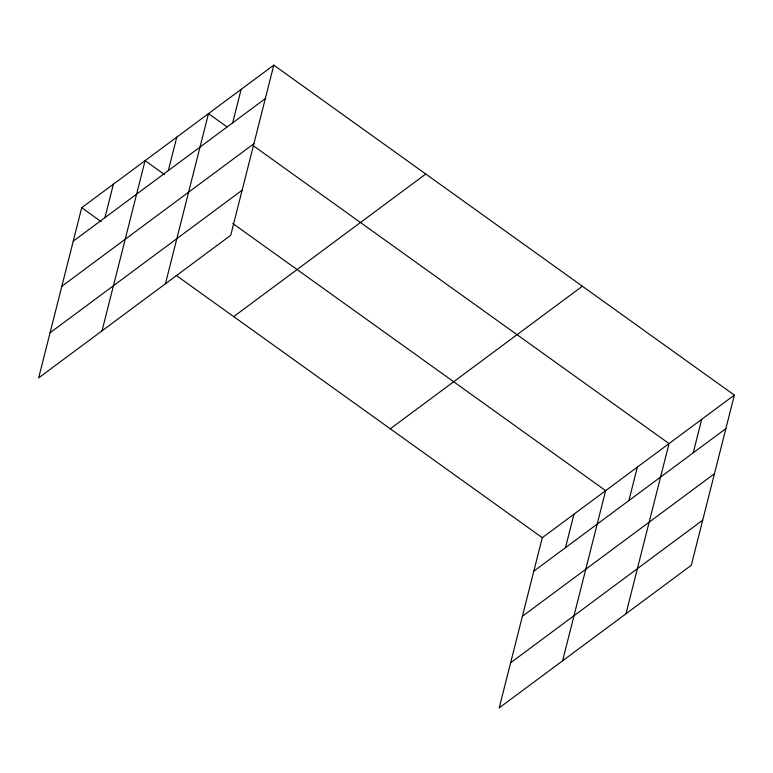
<?xml version="1.0" encoding="UTF-8"?>
<svg xmlns="http://www.w3.org/2000/svg" width="773" height="773" viewBox="0 0 773 773"><rect width="100%" height="100%" fill="white"/><g stroke="black" fill="none" stroke-linecap="round" stroke-linejoin="round"><path stroke-width="1.16" d="M273.787 65.135L81.706 207.715L38.65 377.891L230.721 235.301L273.787 65.135L734.35 395.109L691.294 565.285L499.213 707.865L542.279 537.699L734.35 395.109M104.935 217.667L113.399 184.187M102.036 330.834L145.092 160.658L164.581 174.621M168.321 170.611L176.785 137.14M165.422 283.778L208.478 113.612L226.991 126.869M232.663 122.849L241.137 89.368M565.498 547.642L573.972 514.171M562.599 660.818L605.655 490.642L232.779 223.484M628.884 500.595L637.348 467.114M625.985 613.762L669.041 443.586L253.293 145.72M693.226 452.823L701.7 419.353M73.242 241.186L265.313 98.606M61.821 286.3L253.902 143.72M50.061 332.776L242.142 190.197M233.697 316.611L425.768 174.022M390.288 428.802L582.359 286.223M533.805 571.17L725.876 428.59M522.393 616.284L714.465 473.694M510.634 662.761L702.705 520.171M81.706 207.715L101.195 221.677M176.215 275.42L542.279 537.699"/></g></svg>
